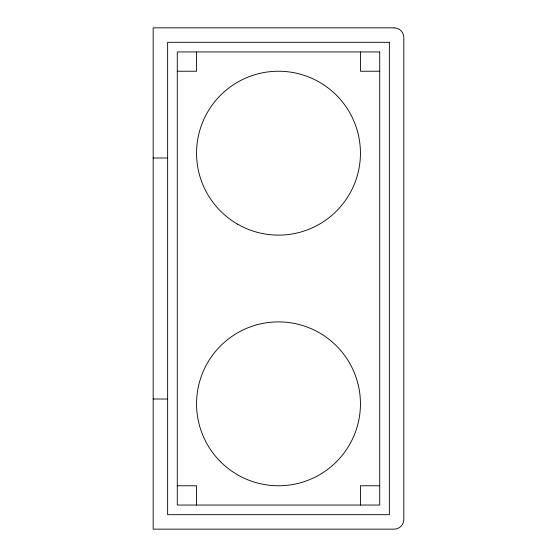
<?xml version="1.0" encoding="UTF-8"?>
<svg xmlns="http://www.w3.org/2000/svg" width="557" height="557" viewBox="0 0 557 557"><rect width="100%" height="100%" fill="white"/><g stroke="black" fill="none" stroke-linecap="round" stroke-linejoin="round"><path stroke-width="0.84" d="M177.279 71.233L196.558 71.233L196.558 51.954M379.721 71.233L360.442 71.233L360.442 51.954M153.175 157.993L167.636 157.993M153.175 399.007L167.636 399.007M177.279 485.767L196.558 485.767L196.558 505.046M379.721 485.767L360.442 485.767L360.442 505.046M394.182 27.85L153.175 27.85L153.175 529.15L394.182 529.15A9.643 9.643 0 0 0 403.825 519.507L403.825 37.493A9.643 9.643 0 0 0 394.182 27.85M389.364 42.311L167.636 42.311L167.636 514.689L389.364 514.689L389.364 42.311M379.721 51.954L177.279 51.954L177.279 505.046L379.721 505.046L379.721 51.954M237.526 224.137A81.942 81.942 0 0 0 360.442 153.175A81.942 81.942 0 0 0 237.526 82.213A81.942 81.942 0 0 0 237.526 224.137M220.558 461.767A81.942 81.942 0 0 0 357.65 425.033A81.942 81.942 0 0 0 257.292 324.675A81.942 81.942 0 0 0 220.558 461.767"/></g></svg>
